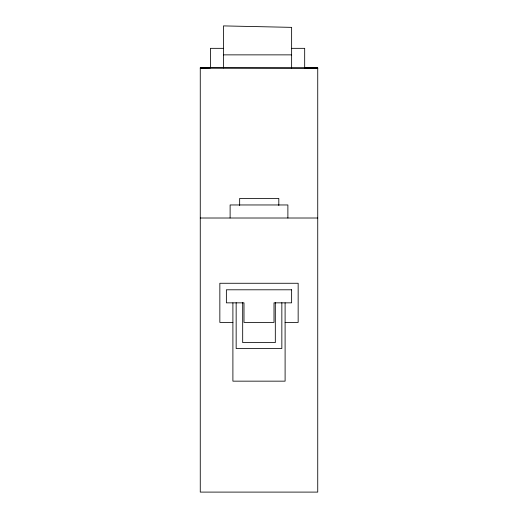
<?xml version="1.0" encoding="UTF-8"?>
<svg xmlns="http://www.w3.org/2000/svg" width="518" height="518" viewBox="0 0 518 518"><rect width="100%" height="100%" fill="white"/><g stroke="black" fill="none" stroke-linecap="round" stroke-linejoin="round"><path stroke-width="0.78" d="M200.265 67.916L317.735 68.046L200.265 67.916L200.265 492.1L317.735 492.1L317.735 68.026M200.265 68.065L210.405 67.916L210.405 48.336L223.452 48.336M291.628 48.336L304.681 48.336L304.681 67.916L317.735 68.065M223.452 54.863L291.628 54.863M200.265 218.013L230.011 218.013M317.735 218.013L230.115 218.013L230.115 204.96L287.885 204.96L287.885 218.013M232.899 322.423L219.846 322.423L219.846 283.268L298.154 283.268L298.154 322.423L285.101 322.423M291.628 67.955L291.628 27.363L223.452 25.9L223.452 67.955M285.101 302.849L285.101 381.157L232.899 381.157L232.899 302.849M281.844 302.667L281.844 348.53L236.156 348.53L236.156 302.667M278.813 205.484L278.813 198.433L239.659 198.433L239.659 205.484M275.317 302.376L275.317 342.599L242.683 342.599L242.683 302.376M291.628 289.795L226.372 289.795L226.372 302.849L243.991 302.849L243.991 322.423L274.009 322.423L274.009 302.849L291.628 302.849L291.628 289.795"/></g></svg>
